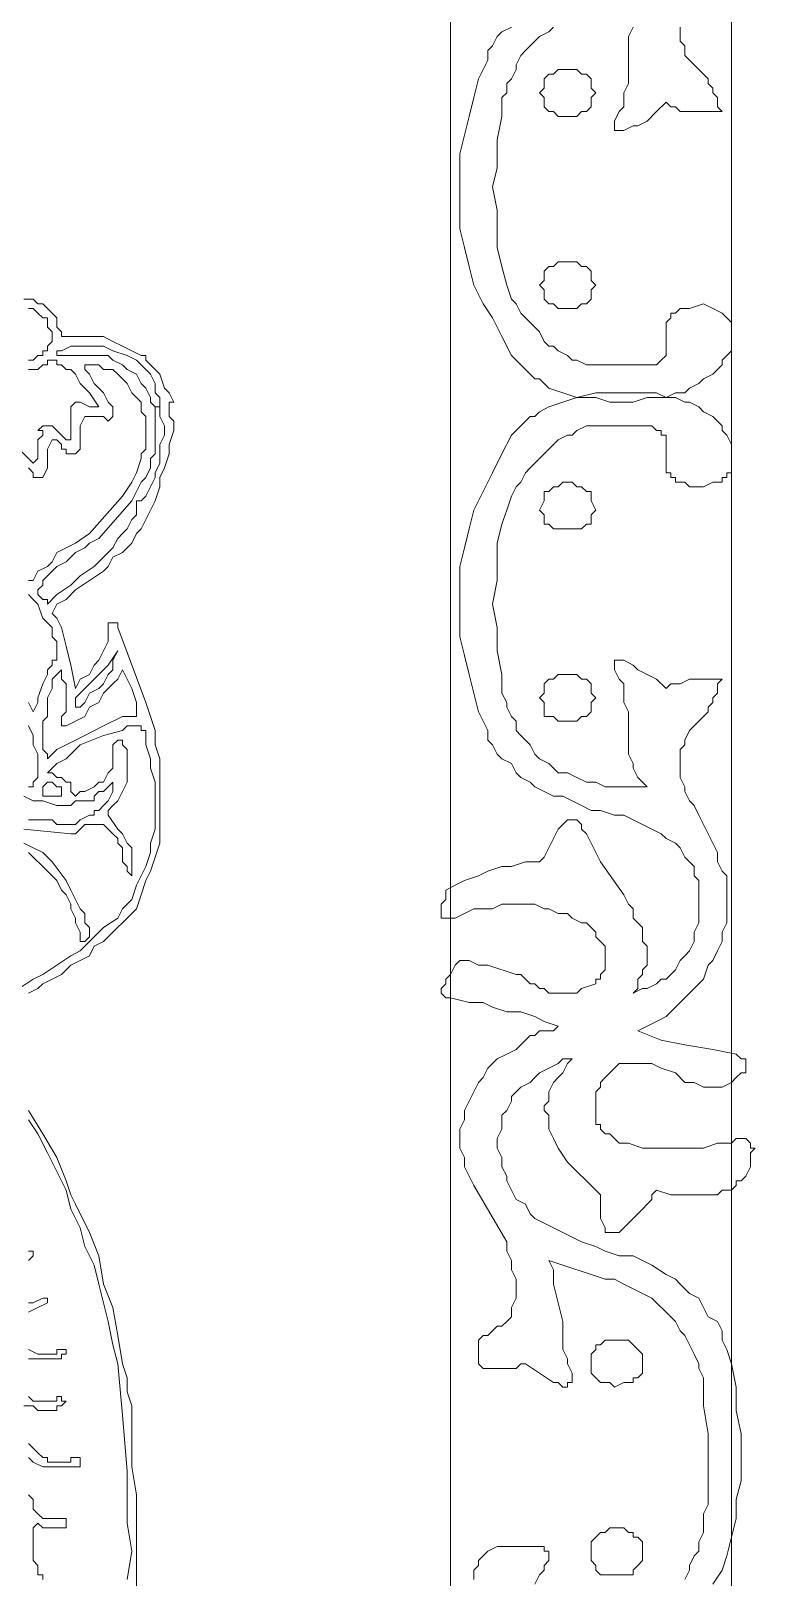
# Model space of a CAD drawing. Extents: x -66030 to 95157, y -13132 to 45879.
# Drawn here: x -22056 to -21452, y 14267 to 15554 of the extents above; entities that cross this region are included whole.
import ezdxf

# ---------------------------------------------------------------- set-up
doc = ezdxf.new("R2010")
doc.units = 0
doc.header["$LTSCALE"] = 100
doc.header["$MEASUREMENT"] = 0
doc.layers.get('0').update_dxf_attribs({"linetype": 'CONTINUOUS'})

msp = doc.modelspace()

# ---------------------------------------------------------------- linework, layer by layer
at = {"lineweight": 0}
for points in [[(-23205.8, 16299.6), (-21471.6, 16299.6), (-21471.6, 13143.6), (-23205.8, 13143.6), (-23205.8, 16299.6)], [(-22967.5, 15948), (-21705.9, 15948), (-21705.9, 13381.8), (-22967.5, 13381.8), (-22967.5, 15948)], [(-21631.7, 15502.8), (-21627.8, 15498.9), (-21627.8, 15494.9), (-21627.8, 15491), (-21623.9, 15487.1), (-21620, 15487.1), (-21616.1, 15483.2), (-21612.2, 15483.2), (-21608.3, 15483.2), (-21604.4, 15483.2), (-21600.5, 15483.2), (-21596.6, 15487.1), (-21592.6, 15487.1), (-21588.7, 15491), (-21588.7, 15494.9), (-21588.7, 15498.9), (-21584.8, 15502.8), (-21588.7, 15506.7), (-21588.7, 15510.6), (-21588.7, 15514.5), (-21592.6, 15518.4), (-21596.6, 15518.4), (-21600.5, 15522.3), (-21604.4, 15522.3), (-21608.3, 15522.3), (-21612.2, 15522.3), (-21616.1, 15522.3), (-21620, 15518.4), (-21623.9, 15518.4), (-21627.8, 15514.5), (-21627.8, 15510.6), (-21627.8, 15506.7), (-21631.7, 15502.8)], [(-21631.7, 15342.6), (-21627.8, 15338.7), (-21627.8, 15334.8), (-21627.8, 15330.9), (-21623.9, 15327), (-21620, 15327), (-21616.1, 15323.1), (-21612.2, 15323.1), (-21608.3, 15323.1), (-21604.4, 15323.1), (-21600.5, 15323.1), (-21596.6, 15327), (-21592.6, 15327), (-21588.7, 15330.9), (-21588.7, 15334.8), (-21588.7, 15338.7), (-21584.8, 15342.6), (-21588.7, 15346.5), (-21588.7, 15350.4), (-21588.7, 15354.3), (-21592.6, 15358.2), (-21596.6, 15358.2), (-21600.5, 15362.1), (-21604.4, 15362.1), (-21608.3, 15362.1), (-21612.2, 15362.1), (-21616.1, 15362.1), (-21620, 15358.2), (-21623.9, 15358.2), (-21627.8, 15354.3), (-21627.8, 15350.4), (-21627.8, 15346.5), (-21631.7, 15342.6)], [(-21959.8, 15272.3), (-21955.9, 15268.4), (-21952, 15260.6), (-21952, 15252.8), (-21948.1, 15248.9), (-21948.1, 15241.1), (-21948.1, 15233.3), (-21944.2, 15225.4), (-21944.2, 15217.6), (-21948.1, 15209.8), (-21948.1, 15202), (-21948.1, 15194.2), (-21952, 15186.4), (-21952, 15182.5), (-21955.9, 15174.7), (-21959.8, 15166.8), (-21963.7, 15162.9), (-21967.6, 15162.9), (-21967.6, 15159), (-21967.6, 15159), (-21967.6, 15159), (-21967.6, 15151.2), (-21971.5, 15147.3), (-21975.4, 15139.5), (-21979.3, 15135.6), (-21983.2, 15131.7), (-21987.1, 15123.9), (-21991.1, 15120), (-21995, 15116.1), (-22002.8, 15108.3), (-22014.5, 15100.4), (-22022.3, 15092.6), (-22034, 15084.8), (-22041.8, 15077), (-22041.8, 15080.9), (-22045.7, 15080.9), (-22049.6, 15084.8), (-22049.6, 15088.7), (-22045.7, 15092.6), (-22045.7, 15096.5), (-22041.8, 15100.4), (-22037.9, 15104.4), (-22034, 15108.3), (-22026.2, 15112.2), (-22018.4, 15120), (-22010.6, 15123.9), (-22006.7, 15127.8), (-21998.9, 15131.7), (-21971.5, 15162.9), (-21963.7, 15178.6), (-21959.8, 15182.5), (-21955.9, 15190.3), (-21955.9, 15198.1), (-21952, 15202), (-21952, 15209.8), (-21952, 15217.6), (-21952, 15221.5), (-21952, 15221.5), (-21952, 15229.3), (-21952, 15233.3), (-21952, 15237.2), (-21952, 15237.2), (-21952, 15241.1), (-21948.1, 15241.1), (-21952, 15241.1), (-21955.9, 15245), (-21955.9, 15248.9), (-21955.9, 15248.9), (-21959.8, 15256.7), (-21963.7, 15260.6), (-21963.7, 15260.6), (-21967.6, 15268.4), (-21975.4, 15272.3), (-21979.3, 15276.2), (-21987.1, 15280.1), (-21991.1, 15284), (-21995, 15284), (-21998.9, 15284), (-22002.8, 15284), (-22002.8, 15284), (-22006.7, 15284), (-22010.6, 15284), (-22014.5, 15284), (-22018.4, 15284), (-22022.3, 15284), (-22026.2, 15284), (-22030.1, 15284), (-22030.1, 15284), (-22034, 15284), (-22034, 15287.9), (-22030.1, 15287.9), (-22022.3, 15291.8), (-22018.4, 15291.8), (-22014.5, 15291.8), (-22010.6, 15291.8), (-22006.7, 15291.8), (-21998.9, 15291.8), (-21995, 15291.8), (-21987.1, 15287.9), (-21975.4, 15284), (-21967.6, 15280.1), (-21959.8, 15272.3)], [(-21631.7, 15155.1), (-21627.8, 15162.9), (-21627.8, 15166.8), (-21627.8, 15170.8), (-21623.9, 15170.8), (-21620, 15174.7), (-21616.1, 15174.7), (-21612.2, 15178.6), (-21608.3, 15178.6), (-21604.4, 15178.6), (-21600.5, 15174.7), (-21596.6, 15174.7), (-21592.6, 15170.8), (-21588.7, 15170.8), (-21588.7, 15166.8), (-21588.7, 15162.9), (-21584.8, 15155.1), (-21588.7, 15151.2), (-21588.7, 15147.3), (-21588.7, 15143.4), (-21592.6, 15143.4), (-21596.6, 15139.5), (-21600.5, 15139.5), (-21604.4, 15139.5), (-21608.3, 15139.5), (-21612.2, 15139.5), (-21616.1, 15139.5), (-21620, 15139.5), (-21623.9, 15143.4), (-21627.8, 15143.4), (-21627.8, 15143.4), (-21627.8, 15147.3), (-21627.8, 15151.2), (-21631.7, 15155.1)], [(-21983.2, 15038), (-21987.1, 15030.1), (-21987.1, 15022.3), (-21991.1, 15018.4), (-21995, 15010.6), (-21998.9, 15006.7), (-22006.7, 15002.8), (-22010.6, 14995), (-22014.5, 14991.1), (-22018.4, 14991.1), (-22018.4, 14998.9), (-22010.6, 15006.7), (-21998.9, 15018.4), (-21991.1, 15026.2), (-21983.2, 15038)], [(-21967.6, 14987.2), (-21967.6, 14983.3), (-21971.5, 14983.3), (-21971.5, 14983.3), (-21971.5, 14983.3), (-21975.4, 14983.3), (-21979.3, 14983.3), (-21979.3, 14983.3), (-21995, 14975.5), (-22010.6, 14967.6), (-22018.4, 14963.7), (-22026.2, 14959.8), (-22034, 14955.9), (-22041.8, 14948.1), (-22041.8, 14952), (-22045.7, 14955.9), (-22045.7, 14959.8), (-22045.7, 14963.7), (-22045.7, 14967.6), (-22045.7, 14979.4), (-22041.8, 14983.3), (-22041.8, 14987.2), (-22041.8, 14991.1), (-22041.8, 14998.9), (-22037.9, 15006.7), (-22037.9, 15010.6), (-22037.9, 15014.5), (-22034, 15018.4), (-22030.1, 15022.3), (-22030.1, 15018.4), (-22030.1, 15014.5), (-22026.2, 15010.6), (-22026.2, 15006.7), (-22026.2, 14998.9), (-22026.2, 14987.2), (-22026.2, 14987.2), (-22030.1, 14983.3), (-22030.1, 14979.4), (-22030.1, 14979.4), (-22030.1, 14975.5), (-22030.1, 14975.5), (-22030.1, 14975.5), (-22026.2, 14975.5), (-22010.6, 14983.3), (-22006.7, 14991.1), (-21998.9, 14995), (-21995, 15002.8), (-21987.1, 15010.6), (-21983.2, 15014.5), (-21979.3, 15022.3), (-21971.5, 15006.7), (-21967.6, 14995), (-21967.6, 14991.1), (-21967.6, 14987.2)], [(-21631.7, 14998.9), (-21627.8, 15002.8), (-21627.8, 15006.7), (-21627.8, 15010.6), (-21623.9, 15014.5), (-21620, 15014.5), (-21616.1, 15018.4), (-21612.2, 15018.4), (-21608.3, 15018.4), (-21604.4, 15018.4), (-21600.5, 15018.4), (-21596.6, 15014.5), (-21592.6, 15014.5), (-21588.7, 15010.6), (-21588.7, 15006.7), (-21588.7, 15002.8), (-21584.8, 14998.9), (-21588.7, 14995), (-21588.7, 14991.1), (-21588.7, 14987.2), (-21592.6, 14983.3), (-21596.6, 14983.3), (-21600.5, 14979.4), (-21604.4, 14979.4), (-21608.3, 14979.4), (-21612.2, 14979.4), (-21616.1, 14979.4), (-21620, 14983.3), (-21623.9, 14983.3), (-21627.8, 14983.3), (-21627.8, 14987.2), (-21627.8, 14991.1), (-21627.8, 14995), (-21631.7, 14998.9)], [(-22030.1, 14920.8), (-22030.1, 14916.9), (-22030.1, 14916.9), (-22034, 14916.9), (-22037.9, 14916.9), (-22041.8, 14916.9), (-22045.7, 14916.9), (-22045.7, 14920.8), (-22045.7, 14924.7), (-22045.7, 14924.7), (-22041.8, 14928.6), (-22041.8, 14928.6), (-22037.9, 14928.6), (-22034, 14924.7), (-22034, 14924.7), (-22030.1, 14924.7), (-22030.1, 14920.8), (-22030.1, 14920.8)], [(-21588.7, 14444.2), (-21588.7, 14448.2), (-21588.7, 14452.1), (-21584.8, 14456), (-21584.8, 14459.9), (-21580.9, 14459.9), (-21577, 14463.8), (-21573.1, 14463.8), (-21569.2, 14463.8), (-21561.4, 14463.8), (-21557.5, 14463.8), (-21553.6, 14459.9), (-21553.6, 14459.9), (-21549.7, 14456), (-21545.8, 14452.1), (-21545.8, 14448.2), (-21545.8, 14444.2), (-21545.8, 14440.3), (-21545.8, 14436.4), (-21549.7, 14432.5), (-21553.6, 14432.5), (-21553.6, 14428.6), (-21557.5, 14428.6), (-21561.4, 14428.6), (-21569.2, 14424.7), (-21573.1, 14428.6), (-21577, 14428.6), (-21580.9, 14428.6), (-21584.8, 14432.5), (-21584.8, 14432.5), (-21584.8, 14432.5), (-21588.7, 14436.4), (-21588.7, 14440.3), (-21588.7, 14444.2)], [(-21588.7, 14288), (-21588.7, 14291.9), (-21588.7, 14295.8), (-21584.8, 14299.7), (-21584.8, 14299.7), (-21580.9, 14303.6), (-21577, 14303.6), (-21573.1, 14307.5), (-21569.2, 14307.5), (-21561.4, 14307.5), (-21557.5, 14303.6), (-21553.6, 14303.6), (-21553.6, 14299.7), (-21549.7, 14299.7), (-21545.8, 14295.8), (-21545.8, 14291.9), (-21545.8, 14288), (-21545.8, 14284.1), (-21545.8, 14280.2), (-21549.7, 14276.3), (-21553.6, 14272.4), (-21553.6, 14268.5), (-21557.5, 14268.5), (-21561.4, 14268.5), (-21569.2, 14268.5), (-21573.1, 14268.5), (-21577, 14268.5), (-21580.9, 14268.5), (-21584.8, 14272.4), (-21584.8, 14276.3), (-21588.7, 14280.2), (-21588.7, 14284.1), (-21588.7, 14288)]]:
    msp.add_lwpolyline(points, close=True, dxfattribs=at)
for points in [[(-21655.1, 15557.4), (-21663, 15553.5), (-21666.9, 15549.6), (-21670.8, 15541.8), (-21674.7, 15537.9), (-21674.7, 15530.1), (-21682.5, 15514.5), (-21686.4, 15498.9), (-21690.3, 15483.2), (-21694.2, 15467.6), (-21698.1, 15452), (-21698.1, 15436.4), (-21698.1, 15420.7), (-21698.1, 15405.1), (-21698.1, 15389.5), (-21694.2, 15373.9), (-21690.3, 15358.2), (-21686.4, 15342.6), (-21678.6, 15327), (-21670.8, 15315.3), (-21663, 15299.7), (-21655.1, 15284), (-21651.2, 15280.1), (-21647.3, 15276.2), (-21643.4, 15272.3), (-21639.5, 15268.4), (-21635.6, 15264.5), (-21631.7, 15264.5), (-21623.9, 15256.7), (-21612.2, 15252.8), (-21600.5, 15248.9), (-21584.8, 15248.9), (-21573.1, 15245), (-21561.4, 15245), (-21553.6, 15245), (-21541.9, 15248.9), (-21534.1, 15248.9), (-21526.2, 15248.9), (-21518.4, 15252.8), (-21510.6, 15252.8), (-21506.7, 15256.7), (-21498.9, 15260.6), (-21495, 15264.5), (-21487.2, 15268.4), (-21483.3, 15272.3), (-21479.4, 15276.2), (-21479.4, 15280.1), (-21475.5, 15284), (-21471.6, 15287.9), (-21471.6, 15295.7), (-21471.6, 15299.7), (-21471.6, 15303.6), (-21471.6, 15303.6), (-21471.6, 15307.5), (-21471.6, 15311.4), (-21471.6, 15311.4), (-21475.5, 15315.3), (-21475.5, 15315.3), (-21479.4, 15319.2), (-21479.4, 15319.2), (-21487.2, 15323.1), (-21495, 15327), (-21506.7, 15323.1), (-21510.6, 15323.1), (-21514.5, 15323.1), (-21518.4, 15319.2), (-21518.4, 15319.2), (-21522.3, 15319.2), (-21522.3, 15315.3), (-21526.2, 15311.4), (-21526.2, 15311.4), (-21526.2, 15307.5), (-21526.2, 15303.6), (-21526.2, 15299.7), (-21526.2, 15299.7), (-21526.2, 15295.7), (-21526.2, 15291.8), (-21526.2, 15287.9), (-21526.2, 15284), (-21526.2, 15284), (-21530.2, 15280.1), (-21530.2, 15280.1), (-21534.1, 15276.2), (-21538, 15276.2), (-21541.9, 15276.2), (-21549.7, 15276.2), (-21561.4, 15276.2), (-21577, 15276.2), (-21592.6, 15276.2), (-21600.5, 15280.1), (-21604.4, 15280.1), (-21608.3, 15284), (-21616.1, 15287.9), (-21620, 15291.8), (-21623.9, 15291.8), (-21627.8, 15295.7), (-21631.7, 15303.6), (-21635.6, 15307.5), (-21639.5, 15311.4), (-21643.4, 15315.3), (-21647.3, 15319.2), (-21651.2, 15327), (-21655.1, 15330.9), (-21659, 15342.6), (-21663, 15358.2), (-21666.9, 15373.9), (-21666.9, 15389.5), (-21666.9, 15405.1), (-21670.8, 15424.6), (-21666.9, 15440.3), (-21666.9, 15463.7), (-21663, 15483.2), (-21663, 15491), (-21663, 15498.9), (-21659, 15502.8), (-21659, 15510.6), (-21655.1, 15514.5), (-21651.2, 15522.3), (-21651.2, 15526.2), (-21647.3, 15534), (-21643.4, 15537.9), (-21639.5, 15541.8), (-21635.6, 15545.7), (-21631.7, 15549.6), (-21623.9, 15553.5), (-21620, 15557.4)], [(-21553.6, 15557.4), (-21557.5, 15549.6), (-21557.5, 15541.8), (-21557.5, 15534), (-21557.5, 15526.2), (-21557.5, 15518.4), (-21557.5, 15510.6), (-21561.4, 15502.8), (-21561.4, 15498.9), (-21561.4, 15491), (-21565.3, 15487.1), (-21569.2, 15479.3), (-21569.2, 15475.4), (-21569.2, 15471.5), (-21569.2, 15471.5), (-21565.3, 15471.5), (-21565.3, 15471.5), (-21561.4, 15471.5), (-21553.6, 15475.4), (-21549.7, 15475.4), (-21541.9, 15479.3), (-21534.1, 15487.1), (-21526.2, 15494.9), (-21522.3, 15491), (-21518.4, 15491), (-21514.5, 15487.1), (-21506.7, 15487.1), (-21502.8, 15487.1), (-21495, 15487.1), (-21487.2, 15487.1), (-21479.4, 15487.1), (-21483.3, 15491), (-21483.3, 15494.9), (-21483.3, 15498.9), (-21487.2, 15502.8), (-21487.2, 15506.7), (-21491.1, 15510.6), (-21491.1, 15514.5), (-21495, 15518.4), (-21498.9, 15522.3), (-21502.8, 15526.2), (-21506.7, 15530.1), (-21510.6, 15534), (-21510.6, 15541.8), (-21514.5, 15545.7), (-21514.5, 15549.6), (-21514.5, 15557.4)], [(-22061.4, 15330.9), (-22053.6, 15330.9), (-22049.6, 15327), (-22045.7, 15327), (-22041.8, 15323.1), (-22041.8, 15323.1), (-22037.9, 15319.2), (-22034, 15315.3), (-22034, 15311.4), (-22034, 15307.5), (-22030.1, 15303.6), (-22030.1, 15303.6), (-22030.1, 15299.7), (-22030.1, 15299.7), (-22030.1, 15299.7), (-22026.2, 15299.7), (-22018.4, 15299.7), (-22014.5, 15299.7), (-22010.6, 15299.7), (-22006.7, 15299.7), (-22002.8, 15299.7), (-21995, 15299.7), (-21987.1, 15295.7), (-21979.3, 15291.8), (-21971.5, 15287.9), (-21963.7, 15284), (-21959.8, 15284), (-21959.8, 15280.1), (-21955.9, 15276.2), (-21952, 15272.3), (-21948.1, 15268.4), (-21944.2, 15256.7), (-21940.3, 15252.8), (-21936.4, 15245), (-21940.3, 15245), (-21940.3, 15241.1), (-21940.3, 15237.2), (-21940.3, 15233.3), (-21936.4, 15229.3), (-21936.4, 15225.4), (-21936.4, 15225.4), (-21936.4, 15221.5), (-21940.3, 15209.8), (-21940.3, 15202), (-21944.2, 15190.3), (-21948.1, 15182.5), (-21948.1, 15174.7), (-21952, 15162.9), (-21959.8, 15147.3), (-21963.7, 15139.5), (-21967.6, 15135.6), (-21971.5, 15127.8), (-21975.4, 15123.9), (-21979.3, 15120), (-21987.1, 15116.1), (-21991.1, 15108.3), (-21995, 15104.4), (-22018.4, 15088.7), (-22026.2, 15080.9), (-22034, 15077), (-22037.9, 15069.2), (-22034, 15065.3), (-22030.1, 15057.5), (-22026.2, 15041.9), (-22022.3, 15026.2), (-22018.4, 15006.7), (-22014.5, 15014.5), (-22006.7, 15018.4), (-22002.8, 15026.2), (-21998.9, 15030.1), (-21995, 15038), (-21991.1, 15045.8), (-21991.1, 15049.7), (-21991.1, 15053.6), (-21991.1, 15057.5), (-21991.1, 15061.4), (-21987.1, 15061.4), (-21983.2, 15061.4), (-21983.2, 15061.4), (-21983.2, 15057.5), (-21983.2, 15057.5), (-21983.2, 15057.5), (-21959.8, 14995), (-21955.9, 14983.3), (-21952, 14971.6), (-21952, 14959.8), (-21948.1, 14948.1), (-21948.1, 14936.4), (-21948.1, 14924.7), (-21948.1, 14913), (-21948.1, 14901.2), (-21948.1, 14889.5), (-21948.1, 14877.8), (-21952, 14866.1), (-21955.9, 14854.4), (-21959.8, 14846.6), (-21963.7, 14834.8), (-21967.6, 14823.1), (-21975.4, 14815.3), (-21987.1, 14803.6), (-21995, 14795.8), (-22002.8, 14791.9), (-22006.7, 14784.1), (-22014.5, 14780.2), (-22022.3, 14776.3), (-22030.1, 14768.4), (-22037.9, 14764.5), (-22045.7, 14760.6), (-22049.6, 14756.7), (-22057.5, 14752.8)], [(-22057.5, 15323.1), (-22053.6, 15323.1), (-22049.6, 15319.2), (-22045.7, 15315.3), (-22041.8, 15315.3), (-22041.8, 15311.4), (-22041.8, 15307.5), (-22037.9, 15303.6), (-22037.9, 15303.6), (-22037.9, 15299.7), (-22037.9, 15295.7), (-22041.8, 15291.8), (-22041.8, 15287.9), (-22045.7, 15287.9), (-22045.7, 15284), (-22049.6, 15284), (-22049.6, 15284), (-22053.6, 15280.1), (-22057.5, 15280.1)], [(-22057.5, 15272.3), (-22053.6, 15272.3), (-22053.6, 15272.3), (-22049.6, 15272.3), (-22045.7, 15276.2), (-22041.8, 15276.2), (-22041.8, 15280.1), (-22037.9, 15280.1), (-22037.9, 15280.1), (-22034, 15280.1), (-22034, 15276.2), (-22030.1, 15276.2), (-22030.1, 15276.2), (-22026.2, 15272.3), (-22022.3, 15272.3), (-22022.3, 15272.3), (-22018.4, 15268.4), (-22018.4, 15268.4), (-22014.5, 15260.6), (-22010.6, 15256.7), (-22006.7, 15252.8), (-21998.9, 15241.1), (-21998.9, 15241.1), (-21998.9, 15241.1), (-22002.8, 15241.1), (-22002.8, 15241.1), (-22006.7, 15241.1), (-22006.7, 15241.1), (-22014.5, 15245), (-22014.5, 15245), (-22018.4, 15245), (-22022.3, 15241.1), (-22022.3, 15233.3), (-22022.3, 15225.4), (-22022.3, 15221.5), (-22022.3, 15217.6), (-22022.3, 15213.7), (-22026.2, 15213.7), (-22026.2, 15213.7), (-22030.1, 15217.6), (-22034, 15221.5), (-22037.9, 15225.4), (-22041.8, 15225.4), (-22041.8, 15225.4), (-22041.8, 15225.4), (-22045.7, 15225.4), (-22045.7, 15225.4), (-22049.6, 15221.5), (-22045.7, 15221.5), (-22045.7, 15217.6), (-22049.6, 15213.7), (-22049.6, 15209.8), (-22049.6, 15205.9), (-22049.6, 15202), (-22049.6, 15198.1), (-22053.6, 15194.2), (-22073.1, 15213.7)], [(-22057.5, 15190.3), (-22053.6, 15186.4), (-22053.6, 15186.4), (-22053.6, 15182.5), (-22049.6, 15182.5), (-22049.6, 15182.5), (-22045.7, 15182.5), (-22045.7, 15182.5), (-22041.8, 15190.3), (-22041.8, 15198.1), (-22041.8, 15205.9), (-22037.9, 15213.7), (-22037.9, 15213.7), (-22037.9, 15213.7), (-22034, 15213.7), (-22030.1, 15209.8), (-22030.1, 15205.9), (-22026.2, 15205.9), (-22026.2, 15202), (-22022.3, 15202), (-22018.4, 15202), (-22018.4, 15202), (-22014.5, 15205.9), (-22014.5, 15217.6), (-22014.5, 15225.4), (-22010.6, 15233.3), (-22010.6, 15233.3), (-22006.7, 15233.3), (-22002.8, 15233.3), (-21998.9, 15233.3), (-21995, 15233.3), (-21991.1, 15229.3), (-21991.1, 15229.3), (-21991.1, 15229.3), (-21987.1, 15233.3), (-21987.1, 15233.3), (-21987.1, 15233.3), (-21987.1, 15237.2), (-21987.1, 15237.2), (-21987.1, 15241.1), (-21987.1, 15241.1), (-21991.1, 15245), (-21991.1, 15245), (-21995, 15252.8), (-22002.8, 15260.6), (-22006.7, 15268.4), (-22010.6, 15272.3), (-22010.6, 15272.3), (-22010.6, 15276.2), (-22010.6, 15276.2), (-22006.7, 15276.2), (-22002.8, 15276.2), (-21998.9, 15276.2), (-21995, 15272.3), (-21987.1, 15272.3), (-21983.2, 15268.4), (-21979.3, 15264.5), (-21975.4, 15260.6), (-21971.5, 15252.8), (-21967.6, 15248.9), (-21967.6, 15248.9), (-21963.7, 15245), (-21963.7, 15237.2), (-21959.8, 15233.3), (-21959.8, 15225.4), (-21959.8, 15221.5), (-21959.8, 15217.6), (-21959.8, 15209.8), (-21959.8, 15205.9), (-21963.7, 15202), (-21963.7, 15198.1), (-21967.6, 15186.4), (-21971.5, 15178.6), (-21979.3, 15166.8), (-22006.7, 15135.6), (-22018.4, 15127.8), (-22034, 15120), (-22037.9, 15112.2), (-22041.8, 15108.3), (-22049.6, 15104.4), (-22053.6, 15096.5), (-22057.5, 15096.5)], [(-21510.6, 14264.6), (-21506.7, 14272.4), (-21506.7, 14276.3), (-21502.8, 14284.1), (-21498.9, 14288), (-21498.9, 14295.8), (-21495, 14303.6), (-21495, 14311.4), (-21495, 14319.3), (-21491.1, 14327.1), (-21491.1, 14346.6), (-21491.1, 14366.1), (-21491.1, 14385.7), (-21495, 14409.1), (-21495, 14432.5), (-21498.9, 14440.3), (-21498.9, 14444.2), (-21502.8, 14452.1), (-21506.7, 14459.9), (-21510.6, 14467.7), (-21514.5, 14471.6), (-21518.4, 14479.4), (-21522.3, 14483.3), (-21526.2, 14487.2), (-21534.1, 14495), (-21538, 14498.9), (-21545.8, 14502.8), (-21553.6, 14506.7), (-21561.4, 14510.6), (-21569.2, 14514.6), (-21577, 14514.6), (-21623.9, 14530.2), (-21620, 14522.4), (-21620, 14510.6), (-21616.1, 14495), (-21612.2, 14479.4), (-21612.2, 14467.7), (-21612.2, 14456), (-21608.3, 14448.2), (-21608.3, 14444.2), (-21604.4, 14436.4), (-21604.4, 14432.5), (-21604.4, 14428.6), (-21608.3, 14428.6), (-21608.3, 14424.7), (-21608.3, 14424.7), (-21608.3, 14424.7), (-21612.2, 14424.7), (-21612.2, 14424.7), (-21616.1, 14428.6), (-21620, 14428.6), (-21643.4, 14444.2), (-21647.3, 14444.2), (-21651.2, 14440.3), (-21655.1, 14440.3), (-21659, 14440.3), (-21663, 14440.3), (-21666.9, 14440.3), (-21674.7, 14440.3), (-21678.6, 14440.3), (-21682.5, 14444.2), (-21682.5, 14448.2), (-21682.5, 14452.1), (-21682.5, 14456), (-21682.5, 14459.9), (-21682.5, 14459.9), (-21682.5, 14463.8), (-21678.6, 14467.7), (-21674.7, 14467.7), (-21670.8, 14471.6), (-21666.9, 14475.5), (-21663, 14475.5), (-21659, 14479.4), (-21655.1, 14483.3), (-21655.1, 14487.2), (-21655.1, 14491.1), (-21651.2, 14498.9), (-21651.2, 14502.8), (-21651.2, 14510.6), (-21651.2, 14514.6), (-21655.1, 14522.4), (-21655.1, 14530.2), (-21659, 14538), (-21659, 14545.8), (-21686.4, 14592.7), (-21690.3, 14600.5), (-21694.2, 14608.3), (-21694.2, 14616.1), (-21698.1, 14623.9), (-21698.1, 14631.7), (-21698.1, 14639.5), (-21694.2, 14647.4), (-21694.2, 14655.2), (-21690.3, 14663), (-21686.4, 14670.8), (-21682.5, 14678.6), (-21678.6, 14682.5), (-21674.7, 14690.3), (-21666.9, 14698.1), (-21659, 14702), (-21651.2, 14705.9), (-21647.3, 14709.9), (-21643.4, 14713.8), (-21639.5, 14717.7), (-21635.6, 14717.7), (-21631.7, 14721.6), (-21627.8, 14721.6), (-21620, 14721.6), (-21616.1, 14725.5), (-21627.8, 14729.4), (-21635.6, 14733.3), (-21647.3, 14737.2), (-21659, 14737.2), (-21670.8, 14741.1), (-21678.6, 14745), (-21690.3, 14745), (-21705.9, 14748.9), (-21709.8, 14748.9), (-21709.8, 14748.9), (-21709.8, 14748.9), (-21709.8, 14748.9), (-21713.7, 14752.8), (-21713.7, 14752.8), (-21713.7, 14756.7), (-21709.8, 14760.6), (-21709.8, 14764.5), (-21705.9, 14768.4), (-21702, 14776.3), (-21702, 14776.3), (-21702, 14776.3), (-21702, 14776.3), (-21698.1, 14780.2), (-21694.2, 14780.2), (-21690.3, 14780.2), (-21682.5, 14776.3), (-21674.7, 14776.3), (-21651.2, 14768.4), (-21647.3, 14768.4), (-21643.4, 14764.5), (-21639.5, 14760.6), (-21635.6, 14760.6), (-21631.7, 14756.7), (-21627.8, 14756.7), (-21623.9, 14752.8), (-21620, 14752.8), (-21616.1, 14752.8), (-21612.2, 14752.8), (-21608.3, 14752.8), (-21604.4, 14752.8), (-21600.5, 14752.8), (-21596.6, 14756.7), (-21584.8, 14760.6), (-21584.8, 14764.5), (-21580.9, 14764.5), (-21580.9, 14768.4), (-21577, 14772.3), (-21577, 14776.3), (-21577, 14780.2), (-21577, 14780.2), (-21577, 14784.1), (-21577, 14788), (-21577, 14791.9), (-21580.9, 14795.8), (-21584.8, 14799.7), (-21584.8, 14803.6), (-21588.7, 14807.5), (-21592.6, 14811.4), (-21596.6, 14811.4), (-21604.4, 14815.3), (-21608.3, 14819.2), (-21616.1, 14819.2), (-21623.9, 14823.1), (-21627.8, 14823.1), (-21635.6, 14827), (-21643.4, 14827), (-21651.2, 14827), (-21659, 14827), (-21663, 14827), (-21670.8, 14823.1), (-21678.6, 14823.1), (-21686.4, 14823.1), (-21694.2, 14819.2), (-21702, 14815.3), (-21709.8, 14815.3), (-21709.8, 14815.3), (-21713.7, 14815.3), (-21713.7, 14815.3), (-21713.7, 14819.2), (-21713.7, 14819.2), (-21713.7, 14823.1), (-21713.7, 14827), (-21709.8, 14830.9), (-21709.8, 14838.7), (-21702, 14842.7), (-21694.2, 14846.6), (-21682.5, 14850.5), (-21674.7, 14854.4), (-21663, 14858.3), (-21655.1, 14858.3), (-21643.4, 14862.2), (-21631.7, 14862.2), (-21627.8, 14866.1), (-21623.9, 14873.9), (-21620, 14881.7), (-21616.1, 14889.5), (-21612.2, 14893.4), (-21608.3, 14897.3), (-21608.3, 14897.3), (-21604.4, 14897.3), (-21600.5, 14897.3), (-21596.6, 14893.4), (-21596.6, 14889.5), (-21592.6, 14885.6), (-21580.9, 14862.2), (-21561.4, 14834.8), (-21557.5, 14827), (-21553.6, 14823.1), (-21553.6, 14815.3), (-21549.7, 14811.4), (-21545.8, 14807.5), (-21545.8, 14799.7), (-21545.8, 14795.8), (-21541.9, 14791.9), (-21541.9, 14784.1), (-21541.9, 14780.2), (-21541.9, 14776.3), (-21545.8, 14772.3), (-21545.8, 14768.4), (-21549.7, 14764.5), (-21549.7, 14756.7), (-21553.6, 14752.8), (-21545.8, 14756.7), (-21541.9, 14756.7), (-21534.1, 14760.6), (-21530.2, 14764.5), (-21526.2, 14764.5), (-21522.3, 14768.4), (-21518.4, 14772.3), (-21514.5, 14780.2), (-21510.6, 14784.1), (-21506.7, 14788), (-21502.8, 14795.8), (-21502.8, 14803.6), (-21498.9, 14811.4), (-21498.9, 14819.2), (-21498.9, 14827), (-21498.9, 14834.8), (-21498.9, 14842.7), (-21498.9, 14846.6), (-21502.8, 14850.5), (-21502.8, 14858.3), (-21506.7, 14862.2), (-21510.6, 14866.1), (-21514.5, 14873.9), (-21518.4, 14877.8), (-21526.2, 14881.7), (-21530.2, 14885.6), (-21538, 14889.5), (-21545.8, 14893.4), (-21553.6, 14897.3), (-21561.4, 14901.2), (-21569.2, 14901.2), (-21580.9, 14905.1), (-21588.7, 14905.1), (-21596.6, 14909.1), (-21604.4, 14913), (-21612.2, 14916.9), (-21620, 14916.9), (-21627.8, 14920.8), (-21635.6, 14924.7), (-21639.5, 14928.6), (-21647.3, 14932.5), (-21651.2, 14936.4), (-21655.1, 14944.2), (-21663, 14948.1), (-21666.9, 14952), (-21670.8, 14959.8), (-21674.7, 14963.7), (-21674.7, 14971.6), (-21682.5, 14987.2), (-21686.4, 15002.8), (-21690.3, 15018.4), (-21694.2, 15034), (-21698.1, 15049.7), (-21698.1, 15065.3), (-21698.1, 15080.9), (-21698.1, 15092.6), (-21698.1, 15108.3), (-21694.2, 15123.9), (-21690.3, 15139.5), (-21686.4, 15155.1), (-21678.6, 15170.8), (-21670.8, 15186.4), (-21663, 15202), (-21655.1, 15217.6), (-21651.2, 15221.5), (-21647.3, 15225.4), (-21643.4, 15229.3), (-21639.5, 15233.3), (-21635.6, 15233.3), (-21631.7, 15237.2), (-21623.9, 15241.1), (-21612.2, 15245), (-21600.5, 15248.9), (-21584.8, 15252.8), (-21573.1, 15252.8), (-21561.4, 15252.8), (-21553.6, 15252.8), (-21541.9, 15252.8), (-21534.1, 15252.8), (-21526.2, 15248.9), (-21518.4, 15248.9), (-21510.6, 15245), (-21506.7, 15245), (-21498.9, 15241.1), (-21495, 15237.2), (-21487.2, 15233.3), (-21483.3, 15229.3), (-21479.4, 15225.4), (-21479.4, 15221.5), (-21475.5, 15217.6), (-21471.6, 15209.8), (-21471.6, 15205.9), (-21471.6, 15202), (-21471.6, 15198.1), (-21471.6, 15194.2), (-21471.6, 15194.2), (-21471.6, 15190.3), (-21471.6, 15186.4), (-21475.5, 15186.4), (-21475.5, 15182.5), (-21479.4, 15182.5), (-21479.4, 15178.6), (-21487.2, 15178.6), (-21495, 15174.7), (-21506.7, 15174.7), (-21510.6, 15178.6), (-21514.5, 15178.6), (-21518.4, 15178.6), (-21518.4, 15182.5), (-21522.3, 15182.5), (-21522.3, 15186.4), (-21526.2, 15186.4), (-21526.2, 15190.3), (-21526.2, 15194.2), (-21526.2, 15194.2), (-21526.2, 15198.1), (-21526.2, 15202), (-21526.2, 15205.9), (-21526.2, 15209.8), (-21526.2, 15213.7), (-21526.2, 15213.7), (-21526.2, 15217.6), (-21530.2, 15217.6), (-21530.2, 15221.5), (-21534.1, 15221.5), (-21538, 15225.4), (-21541.9, 15225.4), (-21549.7, 15225.4), (-21561.4, 15225.4), (-21577, 15225.4), (-21592.6, 15225.4), (-21600.5, 15221.5), (-21604.4, 15217.6), (-21608.3, 15217.6), (-21616.1, 15213.7), (-21620, 15209.8), (-21623.9, 15205.9), (-21627.8, 15202), (-21631.7, 15198.1), (-21635.6, 15194.2), (-21639.5, 15190.3), (-21643.4, 15186.4), (-21647.3, 15178.6), (-21651.2, 15174.7), (-21655.1, 15166.8), (-21659, 15155.1), (-21663, 15143.4), (-21666.9, 15127.8), (-21666.9, 15112.2), (-21666.9, 15096.5), (-21670.8, 15077), (-21666.9, 15057.5), (-21666.9, 15038), (-21663, 15018.4), (-21663, 15010.6), (-21663, 15002.8), (-21659, 14995), (-21659, 14991.1), (-21655.1, 14983.3), (-21651.2, 14979.4), (-21651.2, 14971.6), (-21647.3, 14967.6), (-21643.4, 14963.7), (-21639.5, 14959.8), (-21635.6, 14952), (-21631.7, 14948.1), (-21623.9, 14944.2), (-21620, 14940.3), (-21616.1, 14936.4), (-21608.3, 14936.4), (-21600.5, 14932.5), (-21592.6, 14928.6), (-21584.8, 14928.6), (-21577, 14924.7), (-21569.2, 14924.7), (-21561.4, 14924.7), (-21553.6, 14924.7), (-21541.9, 14924.7), (-21545.8, 14928.6), (-21545.8, 14928.6), (-21549.7, 14932.5), (-21553.6, 14940.3), (-21553.6, 14944.2), (-21557.5, 14952), (-21557.5, 14959.8), (-21557.5, 14967.6), (-21557.5, 14975.5), (-21557.5, 14983.3), (-21557.5, 14987.2), (-21561.4, 14995), (-21561.4, 15002.8), (-21561.4, 15010.6), (-21565.3, 15014.5), (-21569.2, 15022.3), (-21569.2, 15026.2), (-21569.2, 15026.2), (-21569.2, 15030.1), (-21565.3, 15030.1), (-21565.3, 15030.1), (-21561.4, 15030.1), (-21553.6, 15026.2), (-21549.7, 15022.3), (-21541.9, 15018.4), (-21534.1, 15014.5), (-21526.2, 15006.7), (-21522.3, 15010.6), (-21518.4, 15010.6), (-21514.5, 15010.6), (-21506.7, 15014.5), (-21502.8, 15014.5), (-21495, 15014.5), (-21487.2, 15014.5), (-21479.4, 15014.5), (-21483.3, 15010.6), (-21483.3, 15006.7), (-21483.3, 15002.8), (-21487.2, 14998.9), (-21487.2, 14995), (-21491.1, 14991.1), (-21491.1, 14987.2), (-21495, 14983.3), (-21498.9, 14979.4), (-21502.8, 14975.5), (-21506.7, 14971.6), (-21510.6, 14963.7), (-21510.6, 14959.8), (-21514.5, 14955.9), (-21514.5, 14948.1), (-21514.5, 14944.2), (-21514.5, 14936.4), (-21514.5, 14932.5), (-21510.6, 14924.7), (-21510.6, 14920.8), (-21506.7, 14913), (-21502.8, 14909.1), (-21498.9, 14901.2), (-21495, 14893.4), (-21491.1, 14885.6), (-21487.2, 14877.8), (-21483.3, 14870), (-21483.3, 14862.2), (-21479.4, 14854.4), (-21475.5, 14850.5), (-21475.5, 14842.7), (-21475.5, 14834.8), (-21475.5, 14827), (-21475.5, 14819.2), (-21475.5, 14811.4), (-21479.4, 14803.6), (-21479.4, 14795.8), (-21483.3, 14788), (-21487.2, 14780.2), (-21491.1, 14776.3), (-21495, 14764.5), (-21502.8, 14756.7), (-21510.6, 14748.9), (-21518.4, 14741.1), (-21526.2, 14733.3), (-21534.1, 14729.4), (-21541.9, 14725.5), (-21549.7, 14721.6), (-21530.2, 14713.8), (-21510.6, 14709.9), (-21487.2, 14705.9), (-21467.7, 14702), (-21463.7, 14698.1), (-21459.8, 14698.1), (-21459.8, 14698.1), (-21459.8, 14698.1), (-21459.8, 14694.2), (-21459.8, 14694.2), (-21459.8, 14690.3), (-21459.8, 14690.3), (-21459.8, 14686.4), (-21463.7, 14686.4), (-21467.7, 14682.5), (-21471.6, 14678.6), (-21479.4, 14674.7), (-21479.4, 14674.7), (-21483.3, 14674.7), (-21487.2, 14674.7), (-21495, 14674.7), (-21502.8, 14678.6), (-21510.6, 14678.6), (-21518.4, 14686.4), (-21530.2, 14690.3), (-21538, 14694.2), (-21541.9, 14694.2), (-21545.8, 14694.2), (-21549.7, 14694.2), (-21553.6, 14694.2), (-21557.5, 14694.2), (-21557.5, 14694.2), (-21561.4, 14694.2), (-21565.3, 14694.2), (-21569.2, 14690.3), (-21573.1, 14686.4), (-21573.1, 14686.4), (-21577, 14682.5), (-21580.9, 14678.6), (-21580.9, 14674.7), (-21584.8, 14670.8), (-21584.8, 14666.9), (-21584.8, 14663), (-21584.8, 14659.1), (-21584.8, 14655.2), (-21584.8, 14651.3), (-21584.8, 14647.4), (-21584.8, 14643.4), (-21580.9, 14643.4), (-21580.9, 14639.5), (-21577, 14635.6), (-21573.1, 14635.6), (-21569.2, 14631.7), (-21565.3, 14627.8), (-21561.4, 14627.8), (-21557.5, 14627.8), (-21545.8, 14623.9), (-21534.1, 14623.9), (-21522.3, 14623.9), (-21514.5, 14623.9), (-21502.8, 14623.9), (-21495, 14623.9), (-21483.3, 14627.8), (-21471.6, 14627.8), (-21467.7, 14631.7), (-21463.7, 14631.7), (-21459.8, 14631.7), (-21459.8, 14631.7), (-21455.9, 14627.8), (-21455.9, 14627.8), (-21455.9, 14627.8), (-21455.9, 14623.9), (-21452, 14623.9), (-21455.9, 14620), (-21455.9, 14616.1), (-21455.9, 14608.3), (-21459.8, 14600.5), (-21463.7, 14596.6), (-21467.7, 14596.6), (-21467.7, 14592.7), (-21471.6, 14588.8), (-21475.5, 14588.8), (-21479.4, 14588.8), (-21483.3, 14584.9), (-21491.1, 14584.9), (-21498.9, 14584.9), (-21510.6, 14584.9), (-21522.3, 14584.9), (-21534.1, 14588.8), (-21538, 14584.9), (-21538, 14581), (-21541.9, 14577), (-21545.8, 14573.1), (-21549.7, 14569.2), (-21553.6, 14565.3), (-21557.5, 14561.4), (-21561.4, 14557.5), (-21565.3, 14553.6), (-21569.2, 14553.6), (-21569.2, 14553.6), (-21573.1, 14553.6), (-21573.1, 14553.6), (-21577, 14553.6), (-21577, 14553.6), (-21577, 14557.5), (-21577, 14557.5), (-21580.9, 14565.3), (-21580.9, 14569.2), (-21580.9, 14577), (-21580.9, 14584.9), (-21580.9, 14584.9), (-21592.6, 14596.6), (-21600.5, 14604.4), (-21608.3, 14612.2), (-21616.1, 14623.9), (-21620, 14631.7), (-21623.9, 14639.5), (-21623.9, 14643.4), (-21623.9, 14651.3), (-21627.8, 14655.2), (-21627.8, 14659.1), (-21623.9, 14663), (-21623.9, 14666.9), (-21623.9, 14670.8), (-21620, 14678.6), (-21616.1, 14682.5), (-21612.2, 14686.4), (-21608.3, 14694.2), (-21604.4, 14698.1), (-21612.2, 14698.1), (-21616.1, 14694.2), (-21623.9, 14690.3), (-21631.7, 14686.4), (-21635.6, 14682.5), (-21639.5, 14678.6), (-21647.3, 14674.7), (-21651.2, 14670.8), (-21655.1, 14666.9), (-21655.1, 14663), (-21659, 14655.2), (-21663, 14651.3), (-21663, 14643.4), (-21663, 14639.5), (-21666.9, 14631.7), (-21666.9, 14623.9), (-21663, 14616.1), (-21663, 14608.3), (-21659, 14600.5), (-21659, 14596.6), (-21655.1, 14588.8), (-21651.2, 14581), (-21643.4, 14577), (-21639.5, 14569.2), (-21635.6, 14565.3), (-21627.8, 14561.4), (-21620, 14557.5), (-21612.2, 14553.6), (-21604.4, 14549.7), (-21596.6, 14545.8), (-21584.8, 14541.9), (-21577, 14538), (-21565.3, 14534.1), (-21553.6, 14534.1), (-21545.8, 14530.2), (-21538, 14526.3), (-21526.2, 14518.5), (-21518.4, 14514.6), (-21514.5, 14510.6), (-21506.7, 14502.8), (-21498.9, 14498.9), (-21495, 14491.1), (-21491.1, 14483.3), (-21483.3, 14479.4), (-21479.4, 14471.6), (-21479.4, 14463.8), (-21475.5, 14456), (-21471.6, 14444.2), (-21467.7, 14424.7), (-21467.7, 14405.2), (-21463.7, 14385.7), (-21463.7, 14366.1), (-21463.7, 14346.6), (-21467.7, 14331), (-21467.7, 14315.3), (-21471.6, 14299.7), (-21475.5, 14284.1), (-21479.4, 14272.4), (-21487.2, 14260.7)], [(-22057.5, 15084.8), (-22053.6, 15080.9), (-22053.6, 15080.9), (-22049.6, 15077), (-22045.7, 15065.3), (-22037.9, 15057.5), (-22037.9, 15049.7), (-22034, 15045.8), (-22034, 15038), (-22034, 15030.1), (-22034, 15030.1), (-22037.9, 15030.1), (-22037.9, 15026.2), (-22041.8, 15022.3), (-22041.8, 15018.4), (-22045.7, 15010.6), (-22049.6, 14998.9), (-22049.6, 14995), (-22053.6, 14987.2), (-22057.5, 14995)], [(-22061.4, 14889.5), (-22022.3, 14885.6), (-22018.4, 14885.6), (-22014.5, 14889.5), (-22010.6, 14893.4), (-22006.7, 14893.4), (-22002.8, 14893.4), (-21998.9, 14893.4), (-21995, 14893.4), (-21991.1, 14889.5), (-21987.1, 14885.6), (-21983.2, 14881.7), (-21983.2, 14877.8), (-21979.3, 14873.9), (-21979.3, 14866.1), (-21979.3, 14862.2), (-21975.4, 14858.3), (-21975.4, 14854.4), (-21975.4, 14854.4), (-21971.5, 14850.5), (-21971.5, 14850.5), (-21971.5, 14850.5), (-21971.5, 14854.4), (-21971.5, 14858.3), (-21971.5, 14862.2), (-21971.5, 14866.1), (-21971.5, 14870), (-21971.5, 14873.9), (-21975.4, 14877.8), (-21979.3, 14885.6), (-21983.2, 14889.5), (-21991.1, 14901.2), (-21991.1, 14905.1), (-21987.1, 14909.1), (-21983.2, 14913), (-21979.3, 14920.8), (-21975.4, 14928.6), (-21975.4, 14936.4), (-21975.4, 14940.3), (-21975.4, 14944.2), (-21975.4, 14948.1), (-21975.4, 14952), (-21975.4, 14955.9), (-21979.3, 14959.8), (-21979.3, 14963.7), (-21979.3, 14963.7), (-21983.2, 14963.7), (-21983.2, 14963.7), (-21987.1, 14959.8), (-21987.1, 14959.8), (-21987.1, 14955.9), (-21987.1, 14952), (-21987.1, 14948.1), (-21987.1, 14944.2), (-21987.1, 14944.2), (-21987.1, 14940.3), (-21991.1, 14936.4), (-21995, 14928.6), (-21998.9, 14928.6), (-22002.8, 14924.7), (-22010.6, 14920.8), (-22014.5, 14920.8), (-22018.4, 14916.9), (-22018.4, 14916.9), (-22022.3, 14920.8), (-22022.3, 14924.7), (-22022.3, 14924.7), (-22022.3, 14928.6), (-22026.2, 14928.6), (-22026.2, 14928.6), (-22030.1, 14932.5), (-22034, 14932.5), (-22034, 14932.5), (-22037.9, 14936.4), (-22037.9, 14936.4), (-22041.8, 14936.4), (-22037.9, 14940.3), (-22034, 14944.2), (-22026.2, 14948.1), (-22018.4, 14955.9), (-22014.5, 14959.8), (-21995, 14967.6), (-21979.3, 14971.6), (-21975.4, 14975.5), (-21971.5, 14975.5), (-21967.6, 14975.5), (-21967.6, 14975.5), (-21963.7, 14975.5), (-21963.7, 14971.6), (-21959.8, 14971.6), (-21959.8, 14967.6), (-21959.8, 14967.6), (-21959.8, 14959.8), (-21955.9, 14948.1), (-21955.9, 14940.3), (-21952, 14928.6), (-21952, 14920.8), (-21952, 14909.1), (-21952, 14901.2), (-21952, 14889.5), (-21955.9, 14877.8), (-21955.9, 14870), (-21959.8, 14858.3), (-21963.7, 14850.5), (-21967.6, 14842.7), (-21971.5, 14830.9), (-21979.3, 14823.1), (-21983.2, 14815.3), (-21995, 14807.5), (-22002.8, 14799.7), (-22014.5, 14788), (-22022.3, 14784.1), (-22034, 14776.3), (-22045.7, 14768.4), (-22053.6, 14764.5), (-22065.3, 14756.7)], [(-22057.5, 14975.5), (-22053.6, 14967.6), (-22053.6, 14959.8), (-22049.6, 14952), (-22049.6, 14940.3), (-22049.6, 14936.4), (-22049.6, 14932.5), (-22053.6, 14928.6), (-22053.6, 14924.7), (-22053.6, 14924.7), (-22057.5, 14924.7)], [(-22061.4, 14916.9), (-22053.6, 14913), (-22045.7, 14913), (-22034, 14909.1), (-22026.2, 14909.1), (-22022.3, 14909.1), (-22018.4, 14913), (-22014.5, 14913), (-22010.6, 14913), (-22002.8, 14913), (-22002.8, 14916.9), (-21998.9, 14920.8), (-21995, 14920.8), (-21987.1, 14928.6), (-21987.1, 14920.8), (-21991.1, 14913), (-21995, 14909.1), (-21998.9, 14905.1), (-22002.8, 14905.1), (-22002.8, 14901.2), (-22006.7, 14901.2), (-22014.5, 14897.3), (-22018.4, 14893.4), (-22018.4, 14893.4), (-22022.3, 14893.4), (-22026.2, 14893.4), (-22030.1, 14893.4), (-22034, 14893.4), (-22037.9, 14897.3), (-22041.8, 14897.3), (-22045.7, 14897.3), (-22049.6, 14897.3), (-22053.6, 14897.3), (-22057.5, 14897.3)], [(-22057.5, 14870), (-22053.6, 14866.1), (-22045.7, 14858.3), (-22041.8, 14854.4), (-22037.9, 14850.5), (-22034, 14846.6), (-22030.1, 14838.7), (-22026.2, 14834.8), (-22022.3, 14827), (-22022.3, 14823.1), (-22018.4, 14815.3), (-22018.4, 14811.4), (-22014.5, 14803.6), (-22014.5, 14795.8), (-22010.6, 14795.8), (-22010.6, 14795.8), (-22010.6, 14795.8), (-22006.7, 14799.7), (-22006.7, 14807.5), (-22010.6, 14811.4), (-22010.6, 14815.3), (-22010.6, 14819.2), (-22014.5, 14823.1), (-22018.4, 14830.9), (-22022.3, 14838.7), (-22026.2, 14846.6), (-22037.9, 14862.2), (-22041.8, 14866.1), (-22045.7, 14870), (-22053.6, 14873.9), (-22061.4, 14877.8)], [(-22057.5, 14655.2), (-22045.7, 14635.6), (-22034, 14616.1), (-22026.2, 14596.6), (-22022.3, 14584.9), (-22018.4, 14577), (-22006.7, 14553.6), (-21998.9, 14534.1), (-21995, 14510.6), (-21987.1, 14491.1), (-21983.2, 14467.7), (-21979.3, 14444.2), (-21975.4, 14432.5), (-21975.4, 14420.8), (-21971.5, 14409.1), (-21971.5, 14397.4), (-21971.5, 14358.3), (-21967.6, 14334.9), (-21967.6, 14315.3), (-21967.6, 14295.8), (-21967.6, 14276.3), (-21967.6, 14252.9)], [(-21975.4, 14264.6), (-21971.5, 14288), (-21975.4, 14311.4), (-21975.4, 14334.9), (-21975.4, 14354.4), (-21979.3, 14401.3), (-21983.2, 14444.2), (-21987.1, 14459.9), (-21991.1, 14479.4), (-21995, 14495), (-21998.9, 14510.6), (-22002.8, 14526.3), (-22010.6, 14541.9), (-22014.5, 14557.5), (-22022.3, 14573.1), (-22026.2, 14588.8), (-22034, 14604.4), (-22041.8, 14620), (-22049.6, 14635.6), (-22057.5, 14647.4)], [(-22057.5, 14538), (-22053.6, 14538), (-22053.6, 14538), (-22053.6, 14534.1), (-22053.6, 14534.1), (-22057.5, 14530.2)], [(-22057.5, 14495), (-22053.6, 14495), (-22045.7, 14498.9), (-22045.7, 14498.9), (-22041.8, 14498.9), (-22041.8, 14498.9), (-22041.8, 14498.9), (-22041.8, 14498.9), (-22041.8, 14495), (-22041.8, 14495), (-22041.8, 14495), (-22041.8, 14495), (-22041.8, 14495), (-22049.6, 14491.1), (-22057.5, 14487.2)], [(-22057.5, 14456), (-22049.6, 14452.1), (-22045.7, 14452.1), (-22045.7, 14452.1), (-22041.8, 14452.1), (-22037.9, 14452.1), (-22037.9, 14452.1), (-22034, 14452.1), (-22034, 14456), (-22030.1, 14456), (-22030.1, 14456), (-22026.2, 14456), (-22026.2, 14452.1), (-22026.2, 14452.1), (-22030.1, 14452.1), (-22030.1, 14448.2), (-22037.9, 14448.2), (-22041.8, 14448.2), (-22049.6, 14448.2), (-22053.6, 14448.2), (-22057.5, 14448.2)], [(-22057.5, 14416.9), (-22053.6, 14413), (-22049.6, 14413), (-22049.6, 14413), (-22045.7, 14413), (-22045.7, 14413), (-22041.8, 14413), (-22037.9, 14413), (-22034, 14413), (-22034, 14416.9), (-22030.1, 14416.9), (-22030.1, 14413), (-22030.1, 14413), (-22026.2, 14413), (-22030.1, 14409.1), (-22030.1, 14409.1), (-22034, 14409.1), (-22034, 14405.2), (-22037.9, 14405.2), (-22041.8, 14405.2), (-22045.7, 14405.2), (-22049.6, 14405.2), (-22053.6, 14409.1), (-22061.4, 14409.1)], [(-22057.5, 14377.8), (-22053.6, 14373.9), (-22053.6, 14373.9), (-22049.6, 14370), (-22049.6, 14370), (-22045.7, 14366.1), (-22041.8, 14366.1), (-22041.8, 14362.2), (-22037.9, 14362.2), (-22034, 14362.2), (-22030.1, 14362.2), (-22022.3, 14362.2), (-22022.3, 14366.1), (-22018.4, 14366.1), (-22018.4, 14366.1), (-22018.4, 14366.1), (-22014.5, 14366.1), (-22014.5, 14362.2), (-22014.5, 14362.2), (-22014.5, 14358.3), (-22022.3, 14358.3), (-22026.2, 14358.3), (-22030.1, 14358.3), (-22037.9, 14358.3), (-22041.8, 14358.3), (-22045.7, 14358.3), (-22053.6, 14362.2), (-22057.5, 14366.1)], [(-22057.5, 14334.9), (-22053.6, 14331), (-22053.6, 14327.1), (-22053.6, 14323.2), (-22049.6, 14319.3), (-22049.6, 14319.3), (-22045.7, 14315.3), (-22041.8, 14315.3), (-22041.8, 14315.3), (-22037.9, 14315.3), (-22030.1, 14315.3), (-22026.2, 14315.3), (-22026.2, 14311.4), (-22026.2, 14311.4), (-22026.2, 14311.4), (-22026.2, 14311.4), (-22026.2, 14307.5), (-22026.2, 14307.5), (-22030.1, 14307.5), (-22034, 14307.5), (-22037.9, 14307.5), (-22041.8, 14307.5), (-22045.7, 14307.5), (-22049.6, 14311.4), (-22049.6, 14311.4), (-22053.6, 14307.5), (-22053.6, 14295.8), (-22053.6, 14291.9), (-22053.6, 14284.1), (-22053.6, 14280.2), (-22049.6, 14276.3), (-22049.6, 14268.5), (-22045.7, 14268.5), (-22045.7, 14264.6)], [(-21686.4, 14264.6), (-21686.4, 14268.5), (-21686.4, 14272.4), (-21682.5, 14276.3), (-21682.5, 14280.2), (-21678.6, 14284.1), (-21674.7, 14288), (-21666.9, 14291.9), (-21655.1, 14291.9), (-21651.2, 14291.9), (-21643.4, 14291.9), (-21639.5, 14291.9), (-21631.7, 14291.9), (-21627.8, 14291.9), (-21627.8, 14291.9), (-21627.8, 14288), (-21623.9, 14288), (-21623.9, 14284.1), (-21623.9, 14280.2), (-21627.8, 14276.3), (-21627.8, 14272.4), (-21631.7, 14268.5), (-21635.6, 14260.7)]]:
    msp.add_lwpolyline(points, dxfattribs=at)

doc.saveas('drawing.dxf')
